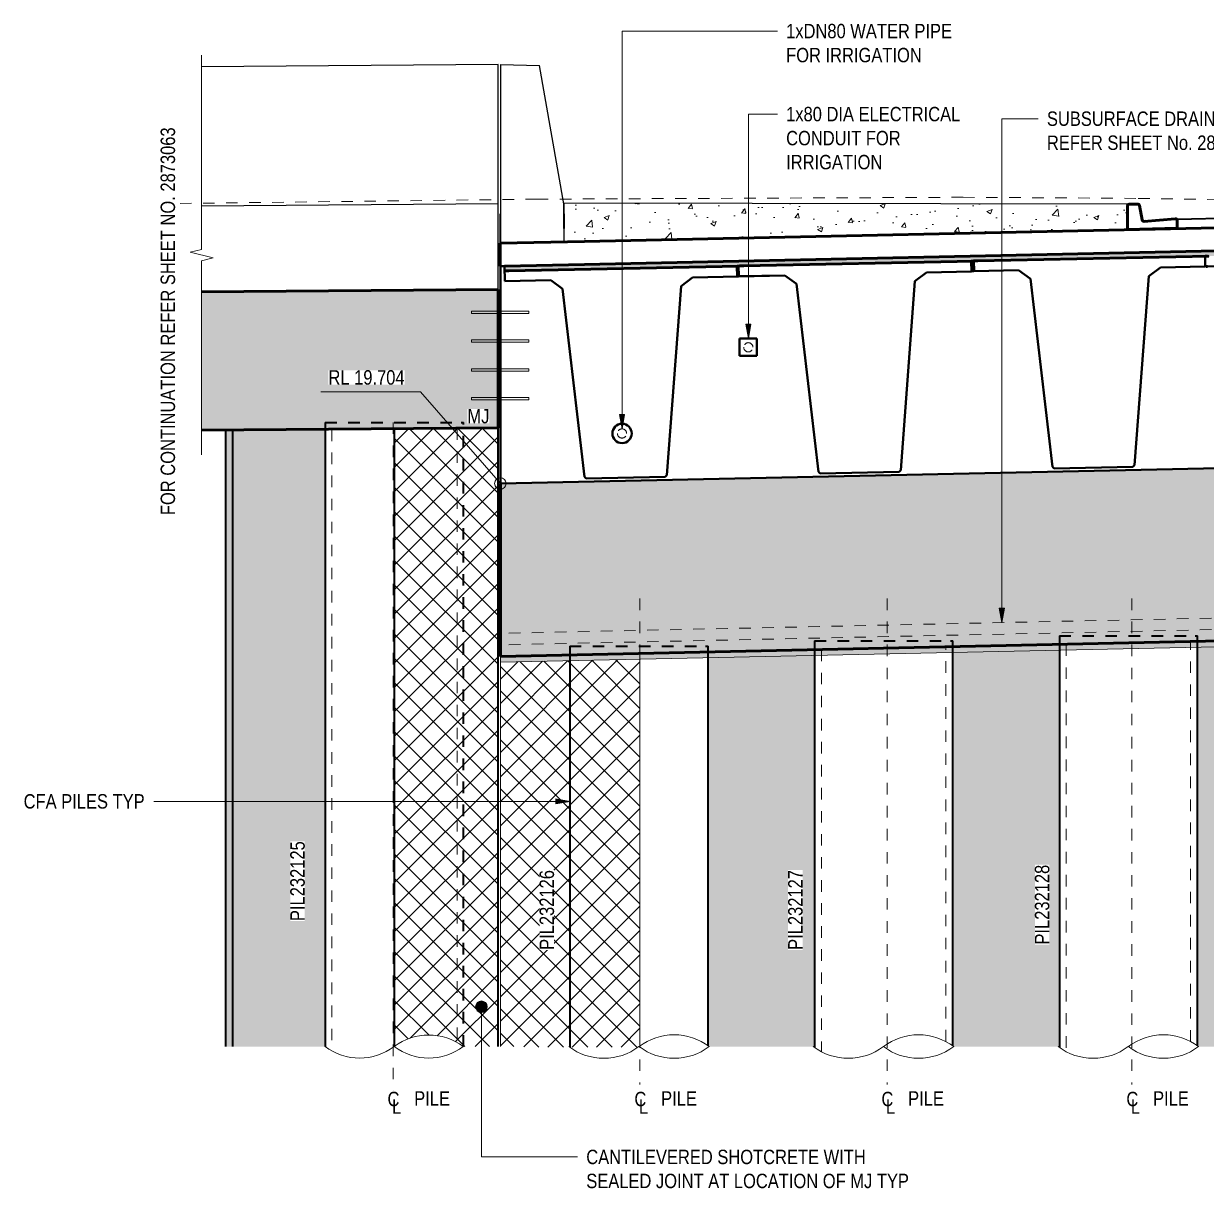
# Model space of a CAD drawing. Header units: metres. Extents: x -1140 to -1058, y 3 to 557.
# Drawn here: x -1096.81 to -1086.54, y 13.59 to 23.7 of the extents above; entities that cross this region are included whole.
import ezdxf

# ---------------------------------------------------------------- set-up
doc = ezdxf.new("R2010")
doc.units = ezdxf.units.M
for name, pattern in [('JacobsCenter', [0.015, 0.009, -0.0015, 0.003, -0.0015]), ('JacobsDash_2_', [0.0045, 0.003, -0.0015]), ('JacobsDoubleCenter', [0.0255, 0.015, -0.0015, 0.003, -0.0015, 0.003, -0.0015])]:
    doc.linetypes.add(name, pattern=pattern)
for name, color, linetype, lineweight in [('A-ANNO-NOTE', 7, 'Continuous', 9), ('A-DETL', 7, 'Continuous', 13), ('A-DETL-GENF', 7, 'Continuous', 9), ('A-FLOR', 7, 'Continuous', 50), ('A-GENM', 7, 'Continuous', 35), ('A-GENM-HDLN', 7, 'JacobsDash_2_', 18), ('A-ROOF', 7, 'Continuous', 50), ('A-ROOF-HDLN', 7, 'JacobsDash_2_', 18), ('G-ANNO-DIMS', 7, 'Continuous', 9), ('G-ANNO-TEXT', 7, 'Continuous', 9), ('S-BEAM', 7, 'Continuous', 50), ('S-BEAM-HDLN', 7, 'JacobsDash_2_', 18), ('S-FNDN', 7, 'Continuous', 50), ('S-FNDN-HDLN', 7, 'JacobsDash_2_', 18), ('S-FNDN-IDEN', 7, 'Continuous', 18)]:
    doc.layers.add(name, color=color, linetype=linetype, lineweight=lineweight)
doc.styles.add('Arial Narrow', font='ARIALN.TTF', dxfattribs={"height": 0.125})
pattern_1 = [(45, (-1077.1274, 10.849), (-0.106066, 0.106066), []), (135, (-1077.1274, 10.849), (-0.106066, -0.106066), [])]

# ---------------------------------------------------------------- blocks, each defined once
blk = doc.blocks.new('03_SFR_ACS_Abutment_BR08_Retaining wall CS - ABUTMENT EAST_BR8_1-7988247-DRG-2873064 - ABUTMENT B ELEVATION')
at = {"layer": 'S-BEAM', "linetype": 'JacobsDash_2_', "lineweight": 18, "true_color": 0xc0c0c0}
blk.add_hatch(color=9, dxfattribs=at).paths.add_polyline_path([(-1138.415, 20.167), (-1135.842, 20.187), (-1135.842, 21.387), (-1138.415, 21.367), (-1138.415, 20.307)])
at = {"layer": 'S-BEAM'}
for p, q in [((-1135.842, 21.387), (-1138.415, 21.367)), ((-1135.842, 20.187), (-1135.842, 21.387)), ((-1138.415, 20.167), (-1135.842, 20.187))]:
    blk.add_line(p, q, dxfattribs=at)
blk = doc.blocks.new('01_SFO_FRP_Pile_CastInPlace_CS_BR08 - CAST-IN-PLACE PILE - 1200-8661432-DRG-2873064 - ABUTMENT B ELEVATION')
at = {"layer": 'S-FNDN', "lineweight": 35}
for p, q in [((-1135.22, 18.217), (-1135.22, 14.812)), ((-1134.02, 14.825), (-1134.02, 18.242))]:
    blk.add_line(p, q, dxfattribs=at)
at = {"layer": 'S-FNDN-HDLN', "lineweight": 35}
for p, q in [((-1135.22, 18.293), (-1135.22, 18.217)), ((-1135.22, 18.293), (-1134.041, 18.293)), ((-1134.041, 18.293), (-1134.02, 18.293)), ((-1134.02, 18.242), (-1134.02, 18.293))]:
    blk.add_line(p, q, dxfattribs=at)
blk = doc.blocks.new('01_SFO_FRP_Pile_CastInPlace_CS_BR08 - CAST-IN-PLACE PILE - 1200-8661394-DRG-2873064 - ABUTMENT B ELEVATION')
at = {"layer": 'S-FNDN', "lineweight": 35}
for p, q in [((-1131.895, 14.824), (-1131.895, 18.288)), ((-1133.095, 18.262), (-1133.095, 14.811))]:
    blk.add_line(p, q, dxfattribs=at)
at = {"layer": 'S-FNDN-HDLN', "lineweight": 35}
for p, q in [((-1133.095, 18.338), (-1133.095, 18.262)), ((-1133.095, 18.338), (-1131.916, 18.338)), ((-1131.916, 18.338), (-1131.895, 18.338)), ((-1131.895, 18.288), (-1131.895, 18.338))]:
    blk.add_line(p, q, dxfattribs=at)
blk = doc.blocks.new('06_SFR_GCT_Girder_SuperT_BR08Edge_CS - Super T - 1815-6266581-DRG-2873064 - ABUTMENT B ELEVATION')
at = {"layer": 'S-BEAM'}
for p, q in [((-1131.679, 21.638), (-1129.673, 21.679)), ((-1129.685, 21.679), (-1129.706, 21.678)), ((-1131.715, 21.637), (-1131.679, 21.638)), ((-1131.715, 21.637), (-1131.714, 21.547)), ((-1129.684, 21.589), (-1129.696, 21.588))]:
    blk.add_line(p, q, dxfattribs=at)
at = {"layer": 'S-BEAM-HDLN', "color": 8, "true_color": 0x808080}
for p, q in [((-1129.67, 21.679), (-1129.672, 21.679)), ((-1129.684, 21.589), (-1129.704, 21.588))]:
    blk.add_line(p, q, dxfattribs=at)
blk = doc.blocks.new('06_SFR_GCT_Girder_SuperT_BR08Edge_CS - Super T - 1815-6266069-DRG-2873064 - ABUTMENT B ELEVATION')
at = {"layer": 'S-BEAM'}
for p, q in [((-1133.746, 21.593), (-1133.709, 21.594)), ((-1133.709, 21.594), (-1131.715, 21.635)), ((-1131.715, 21.635), (-1131.736, 21.634))]:
    blk.add_line(p, q, dxfattribs=at)
at = {"layer": 'S-BEAM-HDLN', "color": 8, "true_color": 0x808080}
for p, q in [((-1131.715, 21.635), (-1131.715, 21.635)), ((-1131.715, 21.635), (-1131.715, 21.635)), ((-1131.732, 21.545), (-1131.734, 21.545))]:
    blk.add_line(p, q, dxfattribs=at)
blk = doc.blocks.new('Kerb_North - Kerb_North-5241467-DRG-2873064 - ABUTMENT B ELEVATION')
at = {"layer": 'A-ROOF'}
for p, q in [((-1130.379, 22.115), (-1130.38, 21.91)), ((-1130.29, 22.129), (-1130.364, 22.129)), ((-1130.253, 21.993), (-1130.276, 22.118)), ((-1129.965, 22.003), (-1130.237, 21.98)), ((-1130.237, 21.98), (-1130.217, 21.981)), ((-1129.948, 21.92), (-1129.948, 21.988)), ((-1130.38, 21.91), (-1129.948, 21.92))]:
    blk.add_line(p, q, dxfattribs=at)
at = {"layer": 'A-ROOF', "flags": 128}
for points in [[(-1130.364, 22.129), (-1130.368, 22.129), (-1130.371, 22.127), (-1130.375, 22.125), (-1130.377, 22.122), (-1130.379, 22.118), (-1130.379, 22.115)], [(-1130.276, 22.118), (-1130.277, 22.121), (-1130.279, 22.124), (-1130.281, 22.126), (-1130.284, 22.128), (-1130.287, 22.129), (-1130.29, 22.129)], [(-1130.237, 21.98), (-1130.241, 21.981), (-1130.244, 21.982), (-1130.247, 21.983), (-1130.25, 21.986), (-1130.252, 21.989), (-1130.253, 21.993)], [(-1129.948, 21.988), (-1129.948, 21.992), (-1129.95, 21.995), (-1129.952, 21.998), (-1129.954, 22), (-1129.957, 22.002), (-1129.961, 22.003), (-1129.965, 22.003)]]:
    blk.add_lwpolyline(points, dxfattribs=at)
at = {"layer": 'A-ROOF-HDLN'}
blk.add_line((-1130.217, 21.981), (-1130.037, 21.991), dxfattribs=at)
blk = doc.blocks.new('20_SFR_WSC_ShotcreteWall_ArchFlatBack_Datum - ArchWall_PileSize_1200-8656066-DRG-2873064 - ABUTMENT B ELEVATION')
at = {"layer": 'A-GENM', "linetype": 'JacobsDash_2_', "lineweight": 18, "true_color": 0x9ab29e}
blk.add_hatch(color=253, dxfattribs=at).paths.add_polyline_path([(-1133.095, 14.811), (-1133.095, 18.26), (-1134.02, 18.241), (-1134.02, 14.825), (-1134.009, 14.818), (-1133.107, 14.818)])
at = {"layer": 'A-GENM', "color": 252, "true_color": 0x888888, "flags": 128}
blk.add_lwpolyline([(-1133.095, 18.26), (-1133.191, 18.258), (-1133.293, 18.256), (-1133.398, 18.254), (-1133.505, 18.252), (-1133.612, 18.25), (-1133.719, 18.247), (-1133.824, 18.245), (-1133.925, 18.243), (-1134.021, 18.241)], dxfattribs=at)
at = {"layer": 'A-GENM-HDLN', "color": 252, "true_color": 0x888888}
for p, q in [((-1134.023, 18.241), (-1134.023, 14.827)), ((-1134.021, 18.241), (-1134.023, 18.241)), ((-1133.094, 18.26), (-1133.095, 18.26)), ((-1133.094, 14.81), (-1133.094, 18.26)), ((-1133.035, 18.262), (-1133.035, 14.774))]:
    blk.add_line(p, q, dxfattribs=at)
at = {"layer": 'A-GENM-HDLN', "color": 252, "true_color": 0x888888, "flags": 128}
for points in [[(-1134.082, 18.24), (-1134.053, 18.241), (-1134.034, 18.241), (-1134.023, 18.241)], [(-1133.094, 18.26), (-1133.083, 18.261), (-1133.064, 18.261), (-1133.035, 18.262)]]:
    blk.add_lwpolyline(points, dxfattribs=at)
blk = doc.blocks.new('20_SFR_WSC_ShotcreteWall_ArchFlatBack_Datum - ArchWall_PileSize_1200-8656109-DRG-2873064 - ABUTMENT B ELEVATION')
at = {"layer": 'A-GENM', "linetype": 'JacobsDash_2_', "lineweight": 18, "true_color": 0x9ab29e}
blk.add_hatch(color=253, dxfattribs=at).paths.add_polyline_path([(-1130.97, 14.811), (-1130.97, 18.307), (-1131.895, 18.288), (-1131.895, 14.824), (-1131.887, 14.818), (-1130.982, 14.818)])
at = {"layer": 'A-GENM', "color": 252, "true_color": 0x888888, "flags": 128}
blk.add_lwpolyline([(-1130.97, 18.307), (-1131.066, 18.305), (-1131.168, 18.303), (-1131.273, 18.301), (-1131.38, 18.298), (-1131.487, 18.296), (-1131.594, 18.294), (-1131.698, 18.292), (-1131.8, 18.29), (-1131.896, 18.288)], dxfattribs=at)
at = {"layer": 'A-GENM-HDLN', "color": 252, "true_color": 0x888888}
for p, q in [((-1131.957, 14.862), (-1131.957, 18.286)), ((-1131.898, 18.288), (-1131.898, 14.825)), ((-1131.896, 18.288), (-1131.898, 18.288)), ((-1130.969, 18.307), (-1130.97, 18.307)), ((-1130.969, 14.81), (-1130.969, 18.307)), ((-1130.91, 18.308), (-1130.91, 14.774))]:
    blk.add_line(p, q, dxfattribs=at)
at = {"layer": 'A-GENM-HDLN', "color": 252, "true_color": 0x888888, "flags": 128}
for points in [[(-1131.957, 18.286), (-1131.928, 18.287), (-1131.908, 18.287), (-1131.898, 18.288)], [(-1130.969, 18.307), (-1130.958, 18.307), (-1130.938, 18.308), (-1130.91, 18.308)]]:
    blk.add_lwpolyline(points, dxfattribs=at)
blk = doc.blocks.new('20_SFR_WSC_ShotcreteWall_ArchFlatBack_Datum - ArchWall_PileSize_1200-8656190-DRG-2873064 - ABUTMENT B ELEVATION')
at = {"layer": 'A-GENM', "linetype": 'JacobsDash_2_', "lineweight": 18, "true_color": 0x9ab29e}
blk.add_hatch(color=253, dxfattribs=at).paths.add_polyline_path([(-1128.845, 14.812), (-1128.845, 18.352), (-1129.77, 18.333), (-1129.77, 14.824), (-1129.762, 14.818), (-1128.854, 14.818)])
at = {"layer": 'A-GENM', "color": 252, "true_color": 0x888888, "flags": 128}
blk.add_lwpolyline([(-1128.845, 18.352), (-1128.941, 18.35), (-1129.043, 18.348), (-1129.148, 18.346), (-1129.254, 18.343), (-1129.362, 18.341), (-1129.468, 18.339), (-1129.573, 18.337), (-1129.675, 18.335), (-1129.771, 18.333)], dxfattribs=at)
at = {"layer": 'A-GENM-HDLN', "color": 252, "true_color": 0x888888}
for p, q in [((-1129.831, 14.861), (-1129.831, 18.332)), ((-1129.772, 18.333), (-1129.772, 14.825)), ((-1129.771, 18.333), (-1129.772, 18.333)), ((-1128.843, 18.352), (-1128.845, 18.352)), ((-1128.843, 14.811), (-1128.843, 18.352)), ((-1128.785, 18.353), (-1128.785, 14.774))]:
    blk.add_line(p, q, dxfattribs=at)
at = {"layer": 'A-GENM-HDLN', "color": 252, "true_color": 0x888888, "flags": 128}
for points in [[(-1129.831, 18.332), (-1129.803, 18.332), (-1129.783, 18.333), (-1129.772, 18.333)], [(-1128.843, 18.352), (-1128.833, 18.352), (-1128.813, 18.352), (-1128.785, 18.353)]]:
    blk.add_lwpolyline(points, dxfattribs=at)
blk = doc.blocks.new('05_SFO_BPE_Twin_Pedestal_Sq125_CS_BR08-ABUT_B - 525 Wide Pedestal _125L x 125W x20H_-V16-DRG-2873064 - ABUTMENT B ELEVATION')
at = {"layer": 'S-FNDN-HDLN', "lineweight": 35}
blk.add_line((-1134.734, 19.727), (-1134.734, 19.727), dxfattribs=at)
blk = doc.blocks.new('01_SFO_FRP_Pile_CastInPlace_CS_BR08 - CAST-IN-PLACE PILE - 1200-8641665-DRG-2873064 - ABUTMENT B ELEVATION')
at = {"layer": 'S-FNDN', "lineweight": 35}
blk.add_line((-1137.343, 20.175), (-1137.343, 14.817), dxfattribs=at)
at = {"layer": 'S-FNDN-HDLN', "lineweight": 35}
for p, q in [((-1137.343, 20.234), (-1137.343, 20.175)), ((-1137.343, 20.234), (-1136.163, 20.234)), ((-1136.163, 20.234), (-1136.143, 20.234)), ((-1136.143, 14.818), (-1136.143, 20.234))]:
    blk.add_line(p, q, dxfattribs=at)
blk = doc.blocks.new('20_SFR_WSC_ShotcreteWall_ArchFlatBack_Datum - ArchWall_PileSize_1200-8655988-DRG-2873064 - ABUTMENT B ELEVATION')
at = {"layer": 'A-GENM', "linetype": 'JacobsDash_2_', "lineweight": 18, "true_color": 0x9ab29e}
for points in [[(-1138.205, 14.818), (-1138.147, 14.818), (-1138.147, 20.169), (-1138.205, 20.169), (-1138.205, 15.601)], [(-1137.343, 14.817), (-1137.343, 20.173), (-1138.014, 20.17), (-1138.147, 20.169), (-1138.147, 14.818), (-1137.345, 14.818)]]:
    blk.add_hatch(color=253, dxfattribs=at).paths.add_polyline_path(points)
at = {"layer": 'A-GENM', "color": 252, "true_color": 0x888888}
for p, q in [((-1138.205, 14.818), (-1138.205, 20.169)), ((-1138.147, 20.169), (-1138.147, 14.818))]:
    blk.add_line(p, q, dxfattribs=at)
at = {"layer": 'A-GENM', "color": 252, "true_color": 0x888888, "flags": 128}
blk.add_lwpolyline([(-1137.343, 20.173), (-1137.439, 20.172), (-1137.539, 20.172), (-1137.641, 20.172), (-1137.745, 20.171), (-1137.848, 20.171), (-1137.899, 20.171)], dxfattribs=at)
at = {"layer": 'A-GENM-HDLN', "color": 252, "true_color": 0x888888}
for p, q in [((-1138.205, 20.169), (-1138.205, 20.17)), ((-1138.147, 20.17), (-1138.147, 20.169)), ((-1137.343, 20.173), (-1137.343, 20.173)), ((-1137.343, 14.817), (-1137.343, 20.173)), ((-1137.284, 20.173), (-1137.284, 14.779))]:
    blk.add_line(p, q, dxfattribs=at)
at = {"layer": 'A-GENM-HDLN', "color": 252, "true_color": 0x888888, "flags": 128}
for points in [[(-1138.205, 20.17), (-1138.177, 20.17), (-1138.157, 20.17), (-1138.147, 20.17)], [(-1137.922, 20.171), (-1137.95, 20.171), (-1138.05, 20.17), (-1138.147, 20.17)], [(-1137.343, 20.173), (-1137.332, 20.173), (-1137.312, 20.173), (-1137.284, 20.173)]]:
    blk.add_lwpolyline(points, dxfattribs=at)
blk = doc.blocks.new('CS_DET_Pile-Column_BreakLine - CS_Tubular BreakLine-5378540-DRG-2873064 - ABUTMENT B ELEVATION')
at = {"layer": 'A-DETL-GENF', "lineweight": 18}
for centre, start, end in [((-1134.314, 14.414), 52.9573, 127.0427), ((-1134.924, 15.222), 232.9573, 307.0427), ((-1134.314, 15.222), 232.9573, 307.0427)]:
    blk.add_arc(centre, 0.506, start, end, dxfattribs=at)
blk = doc.blocks.new('CS_DET_Pile-Column_BreakLine - CS_Tubular BreakLine-V21-DRG-2873064 - ABUTMENT B ELEVATION')
at = {"layer": 'A-DETL-GENF', "lineweight": 18}
for centre, start, end in [((-1132.192, 14.414), 52.9573, 127.0427), ((-1132.802, 15.222), 232.9573, 307.0427), ((-1132.192, 15.222), 232.9573, 307.0427)]:
    blk.add_arc(centre, 0.506, start, end, dxfattribs=at)
blk = doc.blocks.new('CS_DET_Pile-Column_BreakLine - CS_Tubular BreakLine-V22-DRG-2873064 - ABUTMENT B ELEVATION')
at = {"layer": 'A-DETL-GENF', "lineweight": 18}
for centre, start, end in [((-1130.067, 14.414), 52.9573, 127.0427), ((-1130.677, 15.222), 232.9573, 307.0427), ((-1130.067, 15.222), 232.9573, 307.0427)]:
    blk.add_arc(centre, 0.506, start, end, dxfattribs=at)
blk = doc.blocks.new('BREAK LINE - INPUT VIEW SCALE_R13 - Std Break-8211896-DRG-2873064 - ABUTMENT B ELEVATION')
at = {"layer": 'A-DETL-GENF', "color": 252, "true_color": 0x888888}
for p, q in [((-1138.415, 21.737), (-1138.415, 23.421)), ((-1138.515, 21.712), (-1138.415, 21.737)), ((-1138.315, 21.662), (-1138.515, 21.712)), ((-1138.415, 21.637), (-1138.315, 21.662)), ((-1138.415, 19.953), (-1138.415, 21.637))]:
    blk.add_line(p, q, dxfattribs=at)
blk = doc.blocks.new('CS_DET_Pile-Column_BreakLine - CS_Tubular BreakLine-8074090-DRG-2873064 - ABUTMENT B ELEVATION')
at = {"layer": 'A-DETL-GENF', "lineweight": 18}
for centre, start, end in [((-1136.444, 14.42), 52.9573, 127.0427), ((-1137.044, 15.216), 232.9573, 307.0427), ((-1136.444, 15.216), 232.9573, 307.0427)]:
    blk.add_arc(centre, 0.498, start, end, dxfattribs=at)
blk = doc.blocks.new('CS_Annot_Centreline Symbol1 - CS_Annot_Centreline Symbol 2-5069981-DRG-2873064 - ABUTMENT B ELEVATION')
at = {"layer": 'A-ANNO-NOTE', "char_height": 0.125, "attachment_point": 1, "style": 'Arial Narrow'}
for s, insert, width in [('C  ', (-1134.659, 14.425), 0.22046), ('L', (-1134.62, 14.359), 0.0962)]:
    blk.add_mtext(s, dxfattribs=dict(at, insert=insert, width=width))

msp = doc.modelspace()

# ---------------------------------------------------------------- hatches: boundary and pattern name
at = {"layer": 'A-DETL-GENF'}
h = msp.add_hatch(dxfattribs=at)
h.set_pattern_fill('FP_4', color=256, style=0, pattern_type=2)
h.set_pattern_definition([(50, (-1077.1274, 10.849), (0.462752, -0.040482), [0.04839, -0.53226]), (355, (-1077.1274, 10.849), (-0.089515, 0.485288), [0.03871, -0.42581]), (100.451, (-1077.0894, 10.846), (0.373239, 0.444792), [0.04112, -0.45235]), (46.184, (-1077.1274, 10.979), (0.688537, -0.106788), [0.07258, -0.79839]), (96.636, (-1077.0704, 10.97), (0.603004, 0.628464), [0.06168, -0.67852]), (351.184, (-1077.1274, 10.979), (0.603003, 0.628458), [0.05806, -0.63871]), (21, (-1077.0634, 10.946), (0.3850964, -0.259757), [0.04839, -0.53226]), (326, (-1077.0634, 10.946), (0.156981, 0.46784), [0.03871, -0.42581]), (71.451, (-1077.0314, 10.925), (0.542082, 0.208074), [0.04112, -0.45235]), (37.5, (-1077.1274, 10.849), (0.0078486, 0.2147693), [0.00168, -0.41897, 0.00168, -0.43058, -0.42742]), (37.5, (-1077.1274, 10.849), (0.0078486, 0.2147693), [-0.8529, 0.00168, -0.42574]), (7.5, (-1077.1274, 10.849), (0.1697183, 0.2544596), [0.00168, -0.24477, 0.00168, -0.40929, -0.1629]), (7.5, (-1077.1274, 10.849), (0.1697183, 0.2544596), [-0.65742, 0.00168, -0.16123]), (327.5, (-1077.2714, 10.849), (0.344396, -0.014553), [0.00168, -0.15961, 0.00168, -0.50155, -0.66774]), (327.5, (-1077.2714, 10.849), (0.344396, -0.014553), [-0.66451, 0.00168, -0.66606]), (317.5, (-1077.3364, 10.849), (0.376253, 0.064585), [0.00168, -0.208, 0.00168, -0.33252, -0.47419]), (317.5, (-1077.3364, 10.849), (0.376253, 0.064585), [-0.54387, 0.00168, -0.47252])])
h.paths.add_polyline_path([(-1092.117, 21.8018), (-1087.2246, 21.9082), (-1087.2242, 22.1174), (-1087.2226, 22.1214), (-1087.2216, 22.123), (-1087.2194, 22.1253), (-1087.2166, 22.1273), (-1087.2111, 22.1289), (-1087.2133, 22.1291), (-1092.117, 22.137), (-1092.117, 21.8018)])
h = msp.add_hatch(dxfattribs=at)
h.set_pattern_fill('FP_5', color=256, style=0, pattern_type=2)
h.set_pattern_definition([(0, (-1077.12741, 10.849), (0.4064, 0.1016), [0.01676, -0.28804, 0.01676, -0.28804, -1.626]), (0, (-1077.12741, 10.849), (0.4064, 0.1016), [-0.6096, 0.01676, -0.59284, 0.01676, -0.28804, -0.7112]), (0, (-1077.12741, 10.849), (0.4064, 0.1016), [-1.524, 0.01676, -0.18644, 0.01676, -0.49124]), (120, (-1076.97541, 10.9), (-0.2911882, 0.3011527), [0.01676, -0.28804, 0.01676, -0.28804, -1.626]), (120, (-1076.97541, 10.9), (-0.2911882, 0.3011527), [-0.6096, 0.01676, -0.59284, 0.01676, -0.28804, -0.7112]), (120, (-1076.97541, 10.9), (-0.2911882, 0.3011527), [-1.524, 0.01676, -0.18644, 0.01676, -0.49124]), (240, (-1076.92441, 11.103), (-0.1152118, -0.4027527), [0.01676, -0.28804, 0.01676, -1.914]), (240, (-1076.92441, 11.103), (-0.1152118, -0.4027527), [-0.32156, -0.28804, 0.01676, -0.59284, -1.016]), (240, (-1076.92441, 11.103), (-0.1152118, -0.4027527), [-1.219, 0.01676, -0.28804, 0.01676, -0.69444]), (240, (-1076.92441, 11.103), (-0.1152118, -0.4027527), [-1.541, -0.18644, 0.01676, -0.49124])])
h.paths.add_polyline_path([(-1090.669, 18.2453), (-1090.669, 18.2453), (-1090.6691, 18.2453)])
h.paths.add_polyline_path([(-1092.6678, 18.1538), (-1092.6678, 18.1538), (-1090.8659, 18.1924), (-1090.8659, 18.2413), (-1089.9407, 18.2603), (-1089.9406, 18.2123), (-1088.7409, 18.2381), (-1088.7409, 18.2876), (-1087.8157, 18.3069), (-1087.8156, 18.2579), (-1086.6159, 18.2837), (-1086.6159, 18.333), (-1085.6901, 18.3516), (-1085.6901, 18.3036), (-1084.4914, 18.3293), (-1084.4914, 18.3786), (-1083.5651, 18.398), (-1083.5651, 18.3492), (-1082.3664, 18.3749), (-1082.3664, 18.4234), (-1081.4401, 18.4435), (-1081.4401, 18.3948), (-1080.2414, 18.4206), (-1080.2412, 18.4702), (-1079.3155, 18.49), (-1079.3155, 18.4404), (-1078.7154, 18.4533), (-1078.7154, 18.5033), (-1092.6678, 18.2038)])
h.paths.add_polyline_path([(-1061.8893, 18.25), (-1061.8893, 18.3), (-1074.4156, 18.5288), (-1074.4156, 18.4788), (-1073.819, 18.4679), (-1073.819, 18.5177), (-1073.1227, 18.5049), (-1073.1227, 18.4552), (-1071.924, 18.4333), (-1071.924, 18.4828), (-1071.2277, 18.47), (-1071.2277, 18.4206), (-1070.029, 18.3987), (-1070.0288, 18.4477), (-1069.3327, 18.4352), (-1069.3323, 18.386), (-1068.134, 18.3641), (-1068.134, 18.412), (-1067.4377, 18.4002), (-1067.4377, 18.3514), (-1066.239, 18.3295), (-1066.239, 18.3787), (-1065.5427, 18.3663), (-1065.5421, 18.3168), (-1064.344, 18.2949), (-1064.3438, 18.3441), (-1063.6431, 18.3309), (-1063.6431, 18.2821), (-1062.4444, 18.2602)])
h.paths.add_polyline_path([(-1078.4876, 18.5082), (-1074.5899, 18.532), (-1076.1009, 18.5595), (-1078.4669, 18.5087)])
at = {"layer": 'A-DETL-GENF', "true_color": 0xafc8af}
h = msp.add_hatch(dxfattribs=at)
h.set_pattern_fill('FP_2', color=9, style=0, pattern_type=2)
h.set_pattern_definition(pattern_1)
h.paths.add_polyline_path([(-1091.8338, 14.8114), (-1091.475, 14.8114), (-1091.4558, 14.8238), (-1091.4558, 18.1798), (-1092.6678, 18.1538), (-1092.6678, 14.818), (-1092.4648, 14.818), (-1092.4648, 14.8114), (-1092.0948, 14.8114), (-1092.0948, 14.818), (-1092.0748, 14.818), (-1092.0641, 14.8114), (-1091.8469, 14.8114)])
at = {"layer": 'A-GENM', "lineweight": 9, "true_color": 0xd9e4d9}
h = msp.add_hatch(dxfattribs=at)
h.set_pattern_fill('FP_2', color=254, style=0, pattern_type=2)
h.set_pattern_definition(pattern_1)
h.paths.add_polyline_path([(-1092.6871, 14.818), (-1092.6871, 20.1844), (-1092.9988, 20.1844), (-1093.5885, 20.1799), (-1093.5885, 14.8187), (-1093.5294, 14.8569), (-1093.4644, 14.8868), (-1093.3958, 14.9071), (-1093.325, 14.9173), (-1093.2534, 14.9173), (-1093.1826, 14.9071), (-1093.114, 14.8868), (-1093.049, 14.8569), (-1092.9885, 14.818), (-1092.9689, 14.818)])
at = {"layer": 'G-ANNO-TEXT'}
for points in [[(-1090.5147, 20.9622), (-1090.4927, 21.0872), (-1090.5367, 21.0872)], [(-1091.6112, 20.179), (-1091.5891, 20.304), (-1091.6332, 20.304)], [(-1088.3155, 18.497), (-1088.2934, 18.622), (-1088.3375, 18.622)], [(-1092.0621, 16.9461), (-1092.1871, 16.9681), (-1092.1871, 16.924)]]:
    msp.add_hatch(color=256, dxfattribs=at).paths.add_polyline_path(points)
h = msp.add_hatch(color=256, dxfattribs=at)
edge = h.paths.add_edge_path()
edge.add_arc((-1092.8324, 15.1638), 0.05, 0, 360)
at = {"layer": 'S-BEAM', "lineweight": 5, "true_color": 0xc0c0c0}
h = msp.add_hatch(color=9, dxfattribs=at)
h.paths.add_polyline_path([(-1090.5735, 21.5029), (-1090.4782, 21.5056), (-1090.5735, 21.5031)])
h.paths.add_polyline_path([(-1092.6313, 21.55), (-1092.5197, 21.5525), (-1090.6011, 21.5923), (-1090.6011, 21.5931), (-1088.5608, 21.6354), (-1088.5608, 21.6371), (-1088.5242, 21.638), (-1084.5006, 21.7209), (-1084.5005, 21.7229), (-1084.4665, 21.7238), (-1082.4705, 21.7649), (-1082.4705, 21.7676), (-1082.4348, 21.7686), (-1080.4404, 21.8097), (-1080.4404, 21.8111), (-1080.405, 21.8121), (-1079.4692, 21.8312), (-1079.4692, 21.8736), (-1087.2597, 21.7074), (-1092.6321, 21.5904), (-1092.6313, 21.5502)])
for points in [[(-1090.5927, 20.812), (-1090.5926, 20.8122), (-1090.5927, 20.8823)], [(-1092.6678, 18.2038), (-1079.4692, 18.4871), (-1079.4692, 19.9875), (-1092.6678, 19.7041), (-1092.6678, 19.1306)]]:
    msp.add_hatch(color=9, dxfattribs=at).paths.add_polyline_path(points)

# ---------------------------------------------------------------- linework, layer by layer
at = {"layer": 'A-DETL', "lineweight": 25}
for p, q in [((-1092.6869, 23.3412), (-1095.2608, 23.3215)), ((-1092.6869, 21.3868), (-1092.6869, 23.3412)), ((-1092.667, 23.3414), (-1092.667, 22.0463)), ((-1092.667, 23.3414), (-1092.3285, 23.3314)), ((-1092.117, 22.1317), (-1092.3285, 23.3314)), ((-1092.6869, 22.1326), (-1095.2608, 22.1129)), ((-1087.2096, 22.1291), (-1092.117, 22.137)), ((-1092.117, 22.137), (-1092.117, 21.8018)), ((-1092.117, 22.0463), (-1092.117, 22.1317)), ((-1092.117, 21.8018), (-1087.2246, 21.9082))]:
    msp.add_line(p, q, dxfattribs=at)
at = {"layer": 'A-DETL', "color": 8, "linetype": 'JacobsDash_2_', "lineweight": 18, "true_color": 0x808080}
for p, q in [((-1092.3516, 22.1725), (-1088.6516, 22.1889)), ((-1088.6516, 22.1889), (-1087.1316, 22.1795)), ((-1087.1316, 22.1795), (-1085.4718, 22.152)), ((-1095.4479, 22.1351), (-1092.3516, 22.1725))]:
    msp.add_line(p, q, dxfattribs=at)
at = {"layer": 'A-DETL', "lineweight": 35}
for p, q in [((-1086.7934, 21.9991), (-1076.0973, 22.2315)), ((-1092.667, 21.7924), (-1092.667, 22.0463)), ((-1092.117, 22.0463), (-1092.117, 21.9187)), ((-1092.0659, 18.293), (-1092.0659, 14.8114))]:
    msp.add_line(p, q, dxfattribs=at)
at = {"layer": 'A-DETL', "lineweight": 40}
for p, q in [((-1087.2246, 21.9082), (-1087.2246, 22.1158)), ((-1086.5513, 21.6782), (-1088.5608, 21.637)), ((-1086.5495, 21.5883), (-1086.5513, 21.6782)), ((-1092.6321, 21.5905), (-1092.6678, 21.5897)), ((-1092.6678, 21.5897), (-1092.6678, 19.7041)), ((-1092.6294, 21.46), (-1092.6321, 21.5905)), ((-1090.6117, 21.5914), (-1092.6313, 21.55)), ((-1090.6099, 21.5021), (-1090.6117, 21.5914)), ((-1088.5815, 21.6345), (-1090.6011, 21.5931)), ((-1090.6011, 21.5931), (-1090.5992, 21.5031)), ((-1088.5797, 21.5445), (-1088.5815, 21.6345)), ((-1088.5608, 21.637), (-1088.5589, 21.5471)), ((-1086.9388, 21.5803), (-1087.0389, 21.5032)), ((-1086.1397, 21.5968), (-1086.9388, 21.5803)), ((-1092.23, 21.4682), (-1092.6294, 21.46)), ((-1092.127, 21.3953), (-1092.23, 21.4682)), ((-1090.9992, 21.4934), (-1091.0992, 21.4163)), ((-1090.1998, 21.5113), (-1090.9992, 21.4934)), ((-1090.5992, 21.5031), (-1090.1998, 21.5113)), ((-1090.0968, 21.4384), (-1090.1998, 21.5113)), ((-1089.069, 21.4594), (-1089.193, 19.8196)), ((-1088.969, 21.5365), (-1089.069, 21.4594)), ((-1088.5797, 21.5445), (-1088.969, 21.5365)), ((-1088.5589, 21.5471), (-1088.5797, 21.5445)), ((-1088.1697, 21.5551), (-1088.5589, 21.5471)), ((-1088.0667, 21.4821), (-1088.1697, 21.5551)), ((-1087.8759, 19.8487), (-1088.0667, 21.4821)), ((-1087.0389, 21.5032), (-1087.1629, 19.8633)), ((-1091.9363, 19.7618), (-1092.127, 21.3953)), ((-1091.0992, 21.4163), (-1091.2232, 19.7764)), ((-1089.9061, 19.8049), (-1090.0968, 21.4384)), ((-1090.5927, 20.812), (-1090.5927, 20.962)), ((-1090.5927, 20.962), (-1090.4405, 20.962)), ((-1090.4405, 20.962), (-1090.4405, 20.812)), ((-1090.4405, 20.812), (-1090.5927, 20.812)), ((-1092.6678, 19.7041), (-1079.4692, 19.9875)), ((-1089.193, 19.8196), (-1089.2073, 19.8063)), ((-1087.8614, 19.836), (-1087.8759, 19.8487)), ((-1087.1771, 19.85), (-1087.8614, 19.836)), ((-1087.1629, 19.8633), (-1087.1771, 19.85)), ((-1091.9217, 19.7491), (-1091.9363, 19.7618)), ((-1091.2375, 19.7631), (-1091.9217, 19.7491)), ((-1091.2232, 19.7764), (-1091.2375, 19.7631)), ((-1089.8915, 19.7922), (-1089.9061, 19.8049)), ((-1089.2073, 19.8063), (-1089.8915, 19.7922)), ((-1092.6678, 19.7041), (-1092.6678, 18.2038)), ((-1092.6678, 18.2038), (-1076.0978, 18.5595))]:
    msp.add_line(p, q, dxfattribs=at)
at = {"layer": 'A-DETL', "lineweight": 18}
for p, q in [((-1092.9192, 21.2004), (-1092.4192, 21.2004)), ((-1092.9192, 21.1804), (-1092.9192, 21.2004)), ((-1092.4192, 21.1804), (-1092.9192, 21.1804)), ((-1092.4192, 21.2004), (-1092.4192, 21.1804)), ((-1092.9192, 20.9504), (-1092.4192, 20.9504)), ((-1092.9192, 20.9304), (-1092.9192, 20.9504)), ((-1092.4192, 20.9504), (-1092.4192, 20.9304)), ((-1092.4192, 20.9304), (-1092.9192, 20.9304)), ((-1092.9192, 20.7004), (-1092.4192, 20.7004)), ((-1092.9192, 20.6804), (-1092.9192, 20.7004)), ((-1092.4192, 20.6804), (-1092.9192, 20.6804)), ((-1092.4192, 20.7004), (-1092.4192, 20.6804)), ((-1092.9192, 20.4504), (-1092.4192, 20.4504)), ((-1092.9192, 20.4304), (-1092.9192, 20.4504)), ((-1092.4192, 20.4304), (-1092.9192, 20.4304)), ((-1092.4192, 20.4504), (-1092.4192, 20.4304)), ((-1076.0978, 18.5595), (-1092.6678, 18.2038)), ((-1092.6678, 18.1538), (-1076.0978, 18.5095)), ((-1092.6678, 18.2038), (-1092.6678, 18.1538))]:
    msp.add_line(p, q, dxfattribs=at)
at = {"layer": 'A-DETL', "linetype": 'JacobsCenter'}
for p, q in [((-1093.5985, 20.2344), (-1093.5985, 14.4344)), ((-1091.4558, 18.7061), (-1091.4558, 14.4873)), ((-1089.3107, 18.7061), (-1089.3107, 14.4873)), ((-1087.1857, 18.7061), (-1087.1857, 14.4873))]:
    msp.add_line(p, q, dxfattribs=at)
at = {"layer": 'A-DETL', "color": 164, "linetype": 'JacobsDash_2_', "lineweight": 9, "true_color": 0x002699}
for p, q in [((-1076.0981, 18.7596), (-1092.6721, 18.4037)), ((-1076.0979, 18.6595), (-1092.67, 18.3037))]:
    msp.add_line(p, q, dxfattribs=at)
at = {"layer": 'A-DETL', "color": 9, "true_color": 0xafc8af}
for p, q in [((-1091.4558, 18.2298), (-1092.6678, 18.2038)), ((-1092.6678, 18.2038), (-1092.6678, 14.818)), ((-1091.4558, 14.8238), (-1091.4558, 18.2298))]:
    msp.add_line(p, q, dxfattribs=at)
at = {"layer": 'A-DETL', "lineweight": 40}
for centre, radius, start, end in [((-1087.2094, 22.1137), 0.0154, 90.75843, 172.18194), ((-1091.6115, 20.1389), 0.084, 0, 180), ((-1091.6115, 20.1389), 0.084, 180, 360)]:
    msp.add_arc(centre, radius, start, end, dxfattribs=at)
at = {"layer": 'A-DETL', "color": 16, "linetype": 'JacobsDoubleCenter', "lineweight": 9, "true_color": 0x7f0000}
for start, end in [(360, 180), (180, 0)]:
    msp.add_arc((-1090.5155, 20.887), 0.04, start, end, dxfattribs=at)
at = {"layer": 'A-DETL', "color": 164, "linetype": 'JacobsDash_2_', "lineweight": 9, "true_color": 0x002699}
for start, end in [(360, 180), (180, 0)]:
    msp.add_arc((-1091.6115, 20.1389), 0.04, start, end, dxfattribs=at)
at = {"layer": 'A-FLOR'}
for p, q in [((-1086.3155, 21.9279), (-1091.9384, 21.8057)), ((-1091.9384, 21.8057), (-1092.6682, 21.7897)), ((-1092.6682, 21.7897), (-1092.6682, 21.5897)), ((-1091.9384, 21.6057), (-1086.3155, 21.7279)), ((-1092.6321, 21.5905), (-1091.9384, 21.6057))]:
    msp.add_line(p, q, dxfattribs=at)
at = {"layer": 'A-GENM', "color": 254, "true_color": 0xd9e4d9}
for p, q in [((-1093.5885, 20.1799), (-1093.5885, 14.818)), ((-1092.6871, 20.1844), (-1092.9924, 20.1844)), ((-1092.6871, 14.818), (-1092.6871, 20.1844))]:
    msp.add_line(p, q, dxfattribs=at)
at = {"layer": 'A-GENM-HDLN', "color": 254, "true_color": 0xd9e4d9}
for p, q in [((-1093.5885, 20.1844), (-1093.5885, 20.1799)), ((-1093.0053, 20.1844), (-1093.5885, 20.1844)), ((-1093.5885, 20.1844), (-1093.5032, 20.1844)), ((-1093.043, 20.1844), (-1093.043, 14.853))]:
    msp.add_line(p, q, dxfattribs=at)
at = {"layer": 'G-ANNO-DIMS', "lineweight": 18}
msp.add_line((-1093.3622, 20.5012), (-1094.2267, 20.5012), dxfattribs=at)
msp.add_circle((-1092.6678, 19.7041), 0.05, dxfattribs=at)
at = {"layer": 'G-ANNO-TEXT'}
for p, q in [((-1091.6112, 23.6314), (-1090.2624, 23.6314)), ((-1091.6112, 20.179), (-1091.6112, 23.6314)), ((-1090.5147, 22.9109), (-1090.2624, 22.9109)), ((-1090.5147, 20.9622), (-1090.5147, 22.9109)), ((-1088.3155, 22.8709), (-1087.9988, 22.8709)), ((-1088.3155, 18.497), (-1088.3155, 22.8709)), ((-1090.4927, 21.0872), (-1090.5367, 21.0872)), ((-1090.5367, 21.0872), (-1090.5147, 20.9622)), ((-1090.5147, 20.9622), (-1090.4927, 21.0872)), ((-1091.5891, 20.304), (-1091.6332, 20.304)), ((-1091.6332, 20.304), (-1091.6112, 20.179)), ((-1091.6112, 20.179), (-1091.5891, 20.304)), ((-1088.2934, 18.622), (-1088.3375, 18.622)), ((-1088.3375, 18.622), (-1088.3155, 18.497)), ((-1088.3155, 18.497), (-1088.2934, 18.622)), ((-1095.6719, 16.9461), (-1095.6753, 16.9461)), ((-1092.0621, 16.9461), (-1095.6719, 16.9461)), ((-1092.0621, 16.9461), (-1092.1871, 16.9681)), ((-1092.1871, 16.9681), (-1092.1871, 16.924)), ((-1092.1871, 16.924), (-1092.0621, 16.9461)), ((-1092.8324, 15.1638), (-1092.8324, 13.8598)), ((-1092.8324, 13.8598), (-1091.997, 13.8598))]:
    msp.add_line(p, q, dxfattribs=at)
msp.add_circle((-1092.8324, 15.1638), 0.05, dxfattribs=at)
at = {"layer": 'S-BEAM'}
for p, q in [((-1092.5946, 21.5509), (-1090.601, 21.5918)), ((-1090.601, 21.5916), (-1090.6117, 21.5914)), ((-1090.6099, 21.5021), (-1090.6117, 21.5914)), ((-1092.6313, 21.55), (-1092.5946, 21.5509)), ((-1090.5735, 21.5036), (-1090.5735, 21.5029)), ((-1092.6678, 19.7041), (-1092.6678, 18.2038)), ((-1092.6678, 18.2038), (-1079.4692, 18.4871))]:
    msp.add_line(p, q, dxfattribs=at)
at = {"layer": 'S-BEAM-HDLN', "color": 8, "true_color": 0x808080}
msp.add_line((-1092.6678, 21.5945), (-1092.6678, 21.5897), dxfattribs=at)
at = {"layer": 'S-FNDN', "lineweight": 35}
for p, q in [((-1087.8159, 18.3079), (-1087.8159, 14.8106)), ((-1086.6159, 14.8236), (-1086.6159, 18.3337))]:
    msp.add_line(p, q, dxfattribs=at)
at = {"layer": 'S-FNDN-HDLN', "lineweight": 35}
for p, q in [((-1087.8159, 18.384), (-1087.8159, 18.308)), ((-1087.8159, 18.384), (-1086.636, 18.384)), ((-1086.636, 18.384), (-1086.6159, 18.384)), ((-1086.6159, 18.3337), (-1086.6159, 18.384))]:
    msp.add_line(p, q, dxfattribs=at)

# ---------------------------------------------------------------- block references
at = {"layer": 'A-ANNO-NOTE'}
for p in [(41.0115, 0), (43.1546, 0), (45.2986, 0), (47.4247, 0)]:
    msp.add_blockref('CS_Annot_Centreline Symbol1 - CS_Annot_Centreline Symbol 2-5069981-DRG-2873064 - ABUTMENT B ELEVATION', p, dxfattribs=at)
at = {"layer": 'A-DETL-GENF', "color": 252, "true_color": 0x888888}
msp.add_blockref('BREAK LINE - INPUT VIEW SCALE_R13 - Std Break-8211896-DRG-2873064 - ABUTMENT B ELEVATION', (43.1546, 0), dxfattribs=at)
at = {"layer": 'A-DETL-GENF'}
for name in ['CS_DET_Pile-Column_BreakLine - CS_Tubular BreakLine-8074090-DRG-2873064 - ABUTMENT B ELEVATION', 'CS_DET_Pile-Column_BreakLine - CS_Tubular BreakLine-5378540-DRG-2873064 - ABUTMENT B ELEVATION', 'CS_DET_Pile-Column_BreakLine - CS_Tubular BreakLine-V21-DRG-2873064 - ABUTMENT B ELEVATION', 'CS_DET_Pile-Column_BreakLine - CS_Tubular BreakLine-V22-DRG-2873064 - ABUTMENT B ELEVATION']:
    msp.add_blockref(name, (43.1546, 0), dxfattribs=at)
at = {"layer": 'A-GENM-HDLN', "color": 252, "true_color": 0x888888}
for name in ['20_SFR_WSC_ShotcreteWall_ArchFlatBack_Datum - ArchWall_PileSize_1200-8655988-DRG-2873064 - ABUTMENT B ELEVATION', '20_SFR_WSC_ShotcreteWall_ArchFlatBack_Datum - ArchWall_PileSize_1200-8656109-DRG-2873064 - ABUTMENT B ELEVATION', '20_SFR_WSC_ShotcreteWall_ArchFlatBack_Datum - ArchWall_PileSize_1200-8656190-DRG-2873064 - ABUTMENT B ELEVATION', '20_SFR_WSC_ShotcreteWall_ArchFlatBack_Datum - ArchWall_PileSize_1200-8656066-DRG-2873064 - ABUTMENT B ELEVATION']:
    msp.add_blockref(name, (43.1546, 0), dxfattribs=at)
at = {"layer": 'A-ROOF-HDLN'}
msp.add_blockref('Kerb_North - Kerb_North-5241467-DRG-2873064 - ABUTMENT B ELEVATION', (43.1546, 0), dxfattribs=at)
at = {"layer": 'S-BEAM'}
msp.add_blockref('03_SFR_ACS_Abutment_BR08_Retaining wall CS - ABUTMENT EAST_BR8_1-7988247-DRG-2873064 - ABUTMENT B ELEVATION', (43.1546, 0), dxfattribs=at)
at = {"layer": 'S-BEAM-HDLN', "color": 8, "true_color": 0x808080}
for name in ['06_SFR_GCT_Girder_SuperT_BR08Edge_CS - Super T - 1815-6266581-DRG-2873064 - ABUTMENT B ELEVATION', '06_SFR_GCT_Girder_SuperT_BR08Edge_CS - Super T - 1815-6266069-DRG-2873064 - ABUTMENT B ELEVATION']:
    msp.add_blockref(name, (43.1546, 0), dxfattribs=at)
at = {"layer": 'S-FNDN-HDLN', "lineweight": 35}
for name in ['01_SFO_FRP_Pile_CastInPlace_CS_BR08 - CAST-IN-PLACE PILE - 1200-8641665-DRG-2873064 - ABUTMENT B ELEVATION', '05_SFO_BPE_Twin_Pedestal_Sq125_CS_BR08-ABUT_B - 525 Wide Pedestal _125L x 125W x20H_-V16-DRG-2873064 - ABUTMENT B ELEVATION', '01_SFO_FRP_Pile_CastInPlace_CS_BR08 - CAST-IN-PLACE PILE - 1200-8661432-DRG-2873064 - ABUTMENT B ELEVATION', '01_SFO_FRP_Pile_CastInPlace_CS_BR08 - CAST-IN-PLACE PILE - 1200-8661394-DRG-2873064 - ABUTMENT B ELEVATION']:
    msp.add_blockref(name, (43.1546, 0), dxfattribs=at)

# ---------------------------------------------------------------- texts
at = {"layer": 'A-ANNO-NOTE', "char_height": 0.125, "attachment_point": 1, "style": 'Arial Narrow', "bg_fill": 3, "box_fill_scale": 1, "bg_fill_color": 256, "bg_fill_true_color": 13158600, "bg_fill_transparency": 0}
for insert in [(-1093.4156, 14.43), (-1091.2725, 14.43), (-1089.1285, 14.43), (-1087.0024, 14.43)]:
    msp.add_mtext('PILE', dxfattribs=dict(at, insert=insert))
at = {"layer": 'G-ANNO-TEXT', "char_height": 0.125, "attachment_point": 1, "style": 'Arial Narrow', "bg_fill": 3, "box_fill_scale": 1, "bg_fill_color": 256, "bg_fill_true_color": 13158600, "bg_fill_transparency": 0}
for s, insert in [('1xDN80 WATER PIPE ', (-1090.1874, 23.6939)), ('FOR IRRIGATION', (-1090.1874, 23.4855)), ('1x80 DIA ELECTRICAL ', (-1090.1874, 22.9734)), ('SUBSURFACE DRAINAGE PIPE', (-1087.9238, 22.9334)), ('CONDUIT FOR ', (-1090.1874, 22.765)), ('REFER SHEET No. 2873066 FOR DETAILS', (-1087.9238, 22.725)), ('IRRIGATION', (-1090.1874, 22.5567)), ('CFA PILES TYP', (-1096.8054, 17.0086)), ('CANTILEVERED SHOTCRETE WITH ', (-1091.922, 13.9223)), ('SEALED JOINT AT LOCATION OF MJ TYP', (-1091.922, 13.714))]:
    msp.add_mtext(s, dxfattribs=dict(at, insert=insert))

# ---------------------------------------------------------------- next in the draw order: texts
at = {"layer": 'G-ANNO-DIMS', "lineweight": 18, "insert": (-1094.1597, 20.6879), "char_height": 0.125, "attachment_point": 1, "style": 'Arial Narrow', "bg_fill": 3, "box_fill_scale": 1, "bg_fill_color": 256, "bg_fill_true_color": 13158600, "bg_fill_transparency": 0}
msp.add_mtext('RL 19.704', dxfattribs=at)
at = {"layer": 'G-ANNO-TEXT', "insert": (-1095.6164, 19.4302), "char_height": 0.125, "attachment_point": 1, "rotation": 90, "style": 'Arial Narrow', "bg_fill": 3, "box_fill_scale": 1, "bg_fill_color": 256, "bg_fill_transparency": 0}
msp.add_mtext('FOR CONTINUATION REFER SHEET NO. 2873063', dxfattribs=at)
at = {"layer": 'G-ANNO-TEXT', "insert": (-1092.9536, 20.3521), "char_height": 0.125, "attachment_point": 1, "style": 'Arial Narrow', "bg_fill": 3, "box_fill_scale": 1, "bg_fill_color": 256, "bg_fill_true_color": 13158600, "bg_fill_transparency": 0}
msp.add_mtext('MJ', dxfattribs=at)
at = {"layer": 'S-FNDN-IDEN', "lineweight": 9, "char_height": 0.125, "attachment_point": 1, "rotation": 90, "style": 'Arial Narrow', "bg_fill": 3, "box_fill_scale": 1, "bg_fill_color": 256, "bg_fill_true_color": 13158600, "bg_fill_transparency": 0}
for s, insert in [('PIL232125', (-1094.4911, 15.9069)), ('PIL232126', (-1092.327, 15.6569)), ('PIL232127', (-1090.1699, 15.6569)), ('PIL232128', (-1088.0284, 15.7029))]:
    msp.add_mtext(s, dxfattribs=dict(at, insert=insert))

# ---------------------------------------------------------------- next in the draw order: linework, layer by layer
at = {"layer": 'G-ANNO-DIMS', "lineweight": 18}
msp.add_line((-1092.6678, 19.7041), (-1093.3622, 20.5012), dxfattribs=at)

doc.saveas('drawing.dxf')
